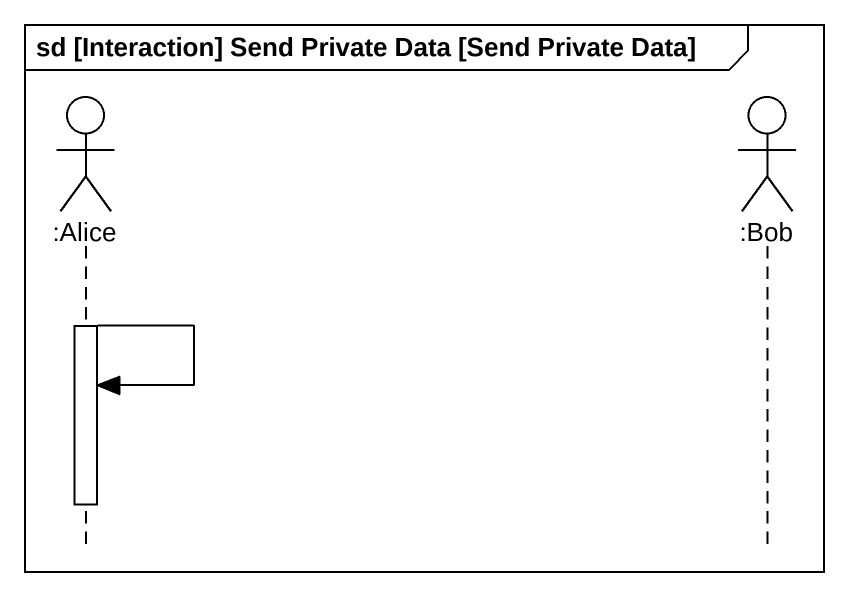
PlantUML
@startuml
mainframe sd [Interaction] Send Private Data [Send Private Data]
hide footbox
actor ":Alice" as Alice
actor ":Bob" as Bob

activate Alice
Alice -> Alice
deactivate Alice
@enduml
